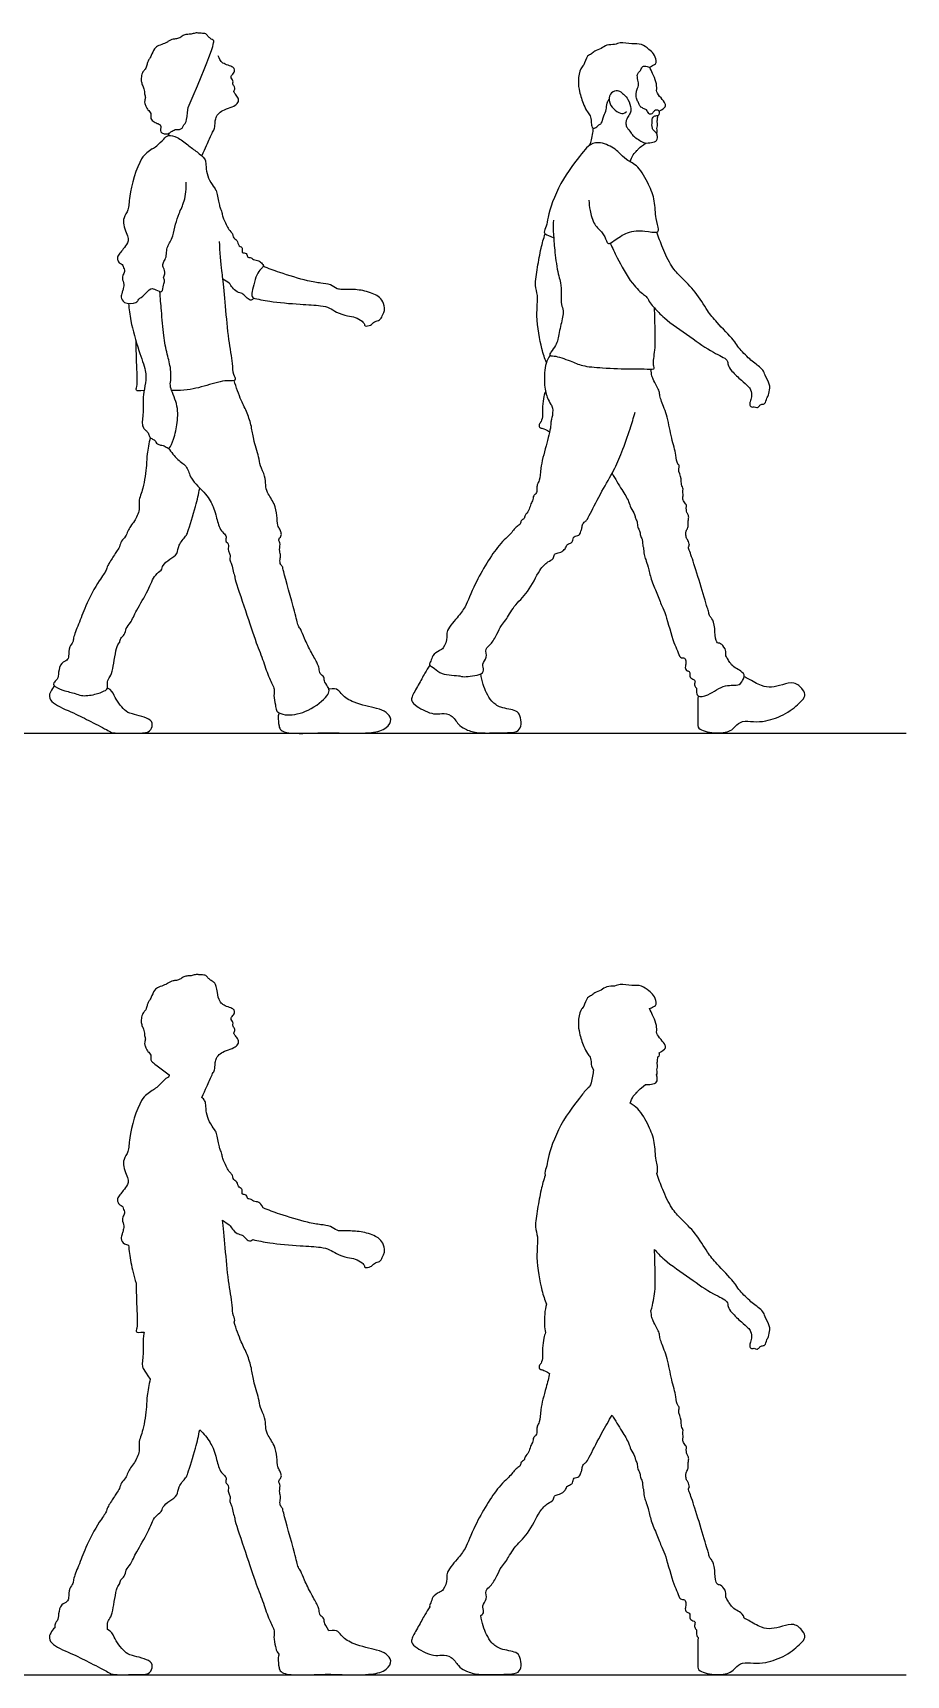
# Model space of a CAD drawing. Header units: millimetres. Extents: x 71.6 to 121.6, y 1.1 to 34.5.
# Drawn here: x 85.557 to 87.818, y 1.111 to 5.364 of the extents above; entities that cross this region are included whole.
import ezdxf

# ---------------------------------------------------------------- set-up
doc = ezdxf.new("R2010")
doc.units = ezdxf.units.MM

msp = doc.modelspace()

# ---------------------------------------------------------------- linework, layer by layer
for p, q in [((78.4179, 3.5508), (87.8175, 3.5508)), ((78.4179, 1.1124), (87.8175, 1.1124))]:
    msp.add_line(p, q)
for points, degree in [([(85.9588, 5.1709), (85.9555, 5.1314), (85.9474, 5.1279), (85.9456, 5.1209), (85.9414, 5.1146), (85.9307, 5.1141), (85.9258, 5.1144), (85.9197, 5.1111), (85.9144, 5.1079), (85.9086, 5.1037), (85.9044, 5.1025), (85.8944, 5.1032), (85.8872, 5.1074), (85.8876, 5.1153), (85.8886, 5.123), (85.8867, 5.126), (85.8832, 5.129), (85.8734, 5.1309), (85.8627, 5.1404), (85.8613, 5.1455), (85.863, 5.1532), (85.8609, 5.1583), (85.8565, 5.1635), (85.8532, 5.1667), (85.8504, 5.1714), (85.846, 5.1823), (85.846, 5.1884), (85.8492, 5.1979), (85.8455, 5.2046), (85.8455, 5.2202), (85.8397, 5.23), (85.8371, 5.2395), (85.8371, 5.2491), (85.8413, 5.2654), (85.8481, 5.2693), (85.8525, 5.2821), (85.8537, 5.2889), (85.8585, 5.2979), (85.8625, 5.3028), (85.8713, 5.3261), (85.8813, 5.331), (85.8997, 5.3375), (85.9069, 5.3417), (85.9128, 5.3459), (85.9197, 5.3482), (85.9276, 5.3484), (85.9409, 5.3526), (85.9467, 5.3596), (85.9586, 5.3605), (85.9691, 5.3611), (85.9806, 5.3652), (85.988, 5.3628), (86.0038, 5.3635), (86.0085, 5.3575), (86.0149, 5.3509), (86.0221, 5.346), (86.0321, 5.3412), (85.9588, 5.1709)], 3), ([(85.9943, 5.046), (86.0046, 5.0676), (86.016, 5.0942), (86.0223, 5.1089), (86.0281, 5.1155), (86.0285, 5.1345), (86.0301, 5.1443), (86.038, 5.1575), (86.0518, 5.1655), (86.0741, 5.1729), (86.0873, 5.1806), (86.0914, 5.1927), (86.0824, 5.204), (86.0766, 5.2104), (86.078, 5.215), (86.0803, 5.2183), (86.0795, 5.2248), (86.0766, 5.228), (86.0738, 5.232), (86.0756, 5.2382), (86.0744, 5.2419), (86.0695, 5.2484), (86.0703, 5.2527), (86.072, 5.2553), (86.077, 5.2599), (86.0799, 5.2644), (86.0789, 5.2732), (86.0711, 5.2775), (86.0536, 5.2831), (86.0438, 5.2891), (86.04, 5.2972), (86.0362, 5.3052)], 3), ([(85.9076, 5.0981), (85.9098, 5.1019), (85.9094, 5.1045)], 2), ([(86.0362, 2.8668), (86.0321, 2.9028), (86.0221, 2.9076), (86.0149, 2.9125), (86.0085, 2.9191), (86.0038, 2.9251), (85.988, 2.9244), (85.9806, 2.9268), (85.9691, 2.9227), (85.9586, 2.9221), (85.9467, 2.9212), (85.9409, 2.9142), (85.9276, 2.91), (85.9197, 2.9098), (85.9128, 2.9075), (85.9069, 2.9033), (85.8997, 2.8991), (85.8813, 2.8926), (85.8713, 2.8877), (85.8625, 2.8644), (85.8585, 2.8595), (85.8537, 2.8505), (85.8525, 2.8437), (85.8481, 2.8309), (85.8413, 2.827), (85.8371, 2.8107), (85.8371, 2.8011), (85.8397, 2.7916), (85.8455, 2.7818), (85.8455, 2.7662), (85.8492, 2.7595), (85.846, 2.75), (85.846, 2.7439), (85.8504, 2.733), (85.8532, 2.7283), (85.8565, 2.7251), (85.8609, 2.7199), (85.863, 2.7148), (85.8613, 2.7071), (85.8627, 2.702), (85.8699, 2.6957), (85.9094, 2.6661)], 3), ([(85.9943, 2.6076), (86.0046, 2.6292), (86.016, 2.6558), (86.0223, 2.6705), (86.0281, 2.6771), (86.0285, 2.6961), (86.0301, 2.7059), (86.038, 2.7191), (86.0518, 2.7271), (86.0741, 2.7345), (86.0873, 2.7422), (86.0914, 2.7543), (86.0824, 2.7656), (86.0766, 2.772), (86.078, 2.7766), (86.0803, 2.7799), (86.0795, 2.7864), (86.0766, 2.7896), (86.0738, 2.7936), (86.0756, 2.7998), (86.0744, 2.8035), (86.0695, 2.81), (86.0703, 2.8143), (86.072, 2.8169), (86.077, 2.8215), (86.0799, 2.826), (86.0789, 2.8348), (86.0711, 2.8391), (86.0536, 2.8447), (86.0438, 2.8507), (86.04, 2.8588), (86.0362, 2.8668)], 3), ([(85.9094, 2.6661), (85.9098, 2.6635), (85.9076, 2.6597)], 2)]:
    msp.add_open_spline(points, degree=degree)
for points, knots in [([(87.0794, 5.211), (87.0822, 5.2088), (87.0877, 5.2036), (87.0989, 5.1926), (87.1063, 5.1684), (87.1038, 5.1565), (87.0956, 5.1454), (87.0925, 5.1374), (87.0914, 5.1283), (87.0945, 5.1185), (87.1047, 5.1073), (87.1096, 5.0983), (87.1208, 5.0898), (87.1339, 5.0823), (87.1418, 5.0781), (87.1579, 5.0801), (87.1742, 5.0833), (87.1735, 5.0992), (87.1723, 5.1046), (87.1634, 5.111), (87.1603, 5.1176), (87.1592, 5.1263), (87.1603, 5.1321), (87.1606, 5.1384), (87.1601, 5.1434), (87.1649, 5.1494), (87.1738, 5.1502), (87.1791, 5.1523), (87.1791, 5.1595), (87.1774, 5.1641), (87.1684, 5.1648), (87.1647, 5.1607), (87.1615, 5.1569), (87.159, 5.1544), (87.1549, 5.1532), (87.1515, 5.1552), (87.1479, 5.1605), (87.1457, 5.1657), (87.1368, 5.1686), (87.1288, 5.173), (87.1261, 5.1816), (87.1209, 5.1896), (87.1174, 5.2014), (87.1192, 5.211), (87.1217, 5.2211), (87.1254, 5.2278), (87.1243, 5.2383), (87.1201, 5.254), (87.1245, 5.2618), (87.1318, 5.2678), (87.1318, 5.2748), (87.1406, 5.2803), (87.1535, 5.273), (87.1622, 5.2817), (87.1703, 5.2829), (87.1708, 5.2937), (87.1651, 5.3117), (87.151, 5.3213), (87.1327, 5.3376), (87.1081, 5.3342), (87.0772, 5.341), (87.0636, 5.3327), (87.0416, 5.3348), (87.029, 5.3229), (87.0109, 5.3181), (87.0034, 5.3088), (86.9898, 5.3062), (86.9845, 5.2799), (86.9728, 5.2728), (86.9675, 5.2395), (86.9712, 5.2132), (86.9768, 5.1955), (86.9828, 5.1776), (86.9918, 5.1594), (87.0007, 5.1506), (87.0021, 5.1348), (87.0031, 5.123), (87.0066, 5.1162), (87.0155, 5.1188), (87.0214, 5.1273), (87.0306, 5.1286), (87.0336, 5.1507), (87.0425, 5.1644), (87.0418, 5.1825), (87.0464, 5.1886), (87.0485, 5.1915)], [0, 0, 0, 0, 0.186721, 0.412302, 0.693038, 0.890123, 1.096027, 1.263045, 1.430275, 1.61072, 1.829696, 2.01172, 2.223621, 2.44413, 2.610601, 2.838301, 3.056209, 3.261487, 3.397149, 3.577055, 3.732799, 3.897373, 4.037018, 4.178161, 4.302466, 4.450291, 4.620105, 4.746758, 4.889903, 5.009287, 5.167242, 5.299187, 5.425133, 5.531327, 5.642256, 5.750846, 5.893312, 6.025685, 6.195094, 6.36449, 6.529905, 6.707016, 6.902282, 7.081235, 7.263085, 7.415689, 7.598407, 7.824861, 7.990336, 8.159394, 8.301299, 8.465167, 8.670418, 8.857393, 9.006266, 9.176075, 9.419257, 9.654451, 9.92417, 10.206307, 10.519041, 10.740751, 10.995363, 11.229512, 11.470108, 11.659685, 11.856397, 12.133942, 12.339828, 12.658848, 12.957312, 13.198716, 13.44708, 13.701078, 13.898278, 14.119985, 14.319698, 14.457942, 14.614554, 14.794895, 14.950645, 15.204553, 15.441445, 15.674103, 15.860345, 15.860345, 15.860345, 15.860345]), ([(87.1781, 5.1618), (87.1966, 5.1712), (87.1948, 5.1821), (87.1834, 5.195), (87.1699, 5.2113), (87.1728, 5.2194), (87.1707, 5.2385), (87.1611, 5.259), (87.156, 5.2703), (87.1532, 5.2759)], [0, 0, 0, 0, 0.252382, 0.562966, 0.879246, 1.076663, 1.383621, 1.728819, 2.038084, 2.038084, 2.038084, 2.038084]), ([(87.0794, 5.211), (87.0757, 5.2132), (87.0669, 5.2168), (87.049, 5.2069), (87.047, 5.1843), (87.0591, 5.1677), (87.0766, 5.1549), (87.0868, 5.1551), (87.0937, 5.1606)], [0, 0, 0, 0, 0.223047, 0.483962, 0.763425, 1.043937, 1.332874, 1.544938, 1.544938, 1.544938, 1.544938]), ([(87.1716, 5.1041), (87.1725, 5.1059), (87.1742, 5.11), (87.1716, 5.1171), (87.1736, 5.1237), (87.1742, 5.1288), (87.1728, 5.1324), (87.173, 5.1366), (87.1741, 5.1417), (87.1742, 5.1441), (87.1744, 5.1485), (87.1743, 5.1507)], [0, 0, 0, 0, 0.139949, 0.292652, 0.441337, 0.567419, 0.676251, 0.793321, 0.920986, 1.012502, 1.157473, 1.157473, 1.157473, 1.157473]), ([(86.9979, 5.0733), (86.9995, 5.0767), (87.0026, 5.0835), (87.0062, 5.1012), (87.0076, 5.1119), (87.0081, 5.1175)], [0, 0, 0, 0, 0.189899, 0.4287279, 0.6607815, 0.6607815, 0.6607815, 0.6607815]), ([(85.8658, 5.0641), (85.8557, 5.0567), (85.8326, 5.0441), (85.8037, 4.9417), (85.8068, 4.9072), (85.7907, 4.8862), (85.7908, 4.8668), (85.7984, 4.8473), (85.8047, 4.8317), (85.8026, 4.8197), (85.7906, 4.8048), (85.7826, 4.7943), (85.7747, 4.7838), (85.7759, 4.7757), (85.7812, 4.7664), (85.7893, 4.7662), (85.7927, 4.7526), (85.7953, 4.7463), (85.7891, 4.7356), (85.7875, 4.7286), (85.7937, 4.713), (85.7904, 4.6999), (85.7877, 4.6916), (85.7841, 4.6801), (85.791, 4.6619), (85.8263, 4.6631), (85.8301, 4.6756), (85.8461, 4.6841), (85.8612, 4.7049), (85.8748, 4.7003), (85.8936, 4.6881), (85.8939, 4.7122), (85.8997, 4.7211), (85.8932, 4.731), (85.9005, 4.7397), (85.896, 4.7563), (85.8925, 4.7594), (85.894, 4.7705), (85.9021, 4.7801), (85.9024, 4.7966), (85.9051, 4.811), (85.9131, 4.8236), (85.9203, 4.8386), (85.9259, 4.87), (85.9346, 4.8969), (85.9512, 4.9291), (85.9546, 4.9616), (85.954, 4.9779)], [0, 0, 0, 0, 0.349975, 0.925494, 1.266219, 1.539952, 1.784834, 2.047443, 2.277634, 2.470211, 2.716175, 2.930774, 3.129491, 3.288677, 3.466641, 3.615599, 3.81729, 3.968197, 4.159254, 4.313191, 4.540732, 4.749105, 4.917687, 5.110264, 5.33937, 5.651371, 5.840482, 6.081078, 6.357089, 6.563547, 6.789832, 7.027676, 7.216463, 7.389568, 7.571696, 7.798415, 7.919453, 8.096199, 8.29874, 8.526818, 8.745718, 8.961286, 9.193828, 9.513099, 9.818928, 10.159409, 10.558375, 10.558375, 10.558375, 10.558375]), ([(85.8658, 5.0641), (85.8699, 5.0664), (85.878, 5.0711), (85.8955, 5.0896), (85.9069, 5.1011), (85.9329, 5.0954), (85.9576, 5.0733), (85.9811, 5.0571), (86.003, 5.0394), (86.0047, 5.0271), (86.0058, 5.0048), (86.013, 4.9831), (86.0271, 4.9624), (86.0334, 4.954), (86.0385, 4.9205), (86.0416, 4.9119), (86.0469, 4.8989), (86.0474, 4.8879), (86.058, 4.868), (86.0598, 4.8614), (86.0689, 4.8491), (86.0743, 4.8443), (86.0748, 4.8358), (86.0799, 4.8308), (86.0863, 4.8275), (86.0888, 4.8113), (86.1022, 4.8088), (86.095, 4.7928), (86.112, 4.7959), (86.1117, 4.7811), (86.1206, 4.7846), (86.1274, 4.7755), (86.1427, 4.7761), (86.1496, 4.7666), (86.1552, 4.7625), (86.1494, 4.753), (86.1359, 4.7441), (86.124, 4.6954), (86.1227, 4.6824), (86.1289, 4.6761), (86.1216, 4.6697), (86.1113, 4.6774), (86.1029, 4.686), (86.0986, 4.6901), (86.0847, 4.6926), (86.0728, 4.7049), (86.0662, 4.7161), (86.0553, 4.723), (86.048, 4.7277)], [0, 0, 0, 0, 0.217929, 0.507337, 0.73132, 1.010098, 1.344626, 1.662915, 1.95853, 2.155211, 2.422778, 2.707535, 2.988015, 3.184526, 3.512396, 3.699156, 3.904196, 4.104307, 4.370895, 4.532844, 4.752537, 4.909698, 5.069477, 5.218962, 5.368268, 5.590364, 5.774653, 5.9625, 6.151871, 6.334992, 6.477531, 6.660263, 6.878262, 7.070727, 7.208206, 7.37606, 7.611475, 8.017438, 8.225946, 8.372336, 8.515758, 8.715084, 8.917556, 9.055035, 9.26538, 9.501544, 9.716361, 9.945042, 9.945042, 9.945042, 9.945042]), ([(86.9962, 4.9308), (86.9965, 4.9221), (86.9986, 4.905), (87.0081, 4.8665), (87.0324, 4.8485), (87.0412, 4.8272), (87.046, 4.8148), (87.0642, 4.8277), (87.0957, 4.8512), (87.1388, 4.8537), (87.1734, 4.8446), (87.1784, 4.8573), (87.1678, 4.8849), (87.1685, 4.9304), (87.1516, 4.9715), (87.1265, 5.0198), (87.0937, 5.0343), (87.0747, 5.0542), (87.0608, 5.0672), (87.021, 5.0855), (86.9926, 5.0721), (86.9768, 5.0487), (86.918, 4.978), (86.8893, 4.8896), (86.888, 4.8655), (86.8785, 4.848), (86.8846, 4.8421), (86.893, 4.8393), (86.9052, 4.8337)], [0, 0, 0, 0, 0.297267, 0.654721, 0.971493, 1.248525, 1.423754, 1.663837, 2.031898, 2.420364, 2.745206, 2.914473, 3.222045, 3.613843, 4.005368, 4.426399, 4.769284, 5.062915, 5.320432, 5.692663, 5.997242, 6.296756, 6.857609, 7.416891, 7.701655, 7.937485, 8.086498, 8.29611, 8.29611, 8.29611, 8.29611]), ([(87.1033, 5.0306), (87.1048, 5.037), (87.1101, 5.0496), (87.121, 5.0588), (87.1255, 5.0663), (87.1431, 5.0791)], [0, 0, 0, 0, 0.386157, 0.711553, 1.01307, 1.01307, 1.01307, 1.01307]), ([(86.9045, 4.8791), (86.904, 4.8708), (86.9036, 4.8536), (86.9053, 4.8329), (86.9081, 4.789), (86.9168, 4.7354), (86.9243, 4.7177), (86.9247, 4.6881), (86.9231, 4.6609), (86.9326, 4.6442), (86.9232, 4.6086), (86.9163, 4.5712), (86.9112, 4.5548), (86.8983, 4.5393), (86.8925, 4.5276), (86.9086, 4.529), (86.9491, 4.515), (86.9802, 4.5005), (87.0316, 4.4966), (87.106, 4.4933), (87.135, 4.4953), (87.1687, 4.4908), (87.1609, 4.5062), (87.1691, 4.545), (87.1675, 4.5996), (87.167, 4.6344), (87.1661, 4.6519)], [0, 0, 0, 0, 0.28391, 0.540383, 0.922188, 1.340136, 1.58867, 1.893227, 2.188287, 2.425331, 2.766246, 3.119991, 3.355011, 3.612612, 3.780176, 3.968817, 4.342828, 4.678286, 5.087816, 5.576107, 5.90389, 6.188655, 6.364369, 6.719027, 7.145722, 7.557656, 7.557656, 7.557656, 7.557656]), ([(87.0517, 4.8195), (87.0573, 4.8068), (87.0692, 4.7822), (87.1047, 4.7152), (87.1367, 4.6873), (87.147, 4.6805), (87.1545, 4.6642), (87.167, 4.6512), (87.192, 4.6227), (87.2591, 4.5775), (87.3133, 4.5373), (87.3569, 4.5201), (87.3552, 4.5034), (87.3665, 4.4874), (87.3904, 4.4646), (87.4081, 4.4502), (87.4159, 4.4404), (87.4186, 4.4219), (87.4138, 4.4098), (87.4112, 4.4), (87.4186, 4.3936), (87.4243, 4.3981), (87.4312, 4.3914), (87.4375, 4.3991), (87.4438, 4.4035), (87.4531, 4.4022), (87.4564, 4.4193), (87.4623, 4.4257), (87.4647, 4.4448), (87.4643, 4.4547), (87.4518, 4.4778), (87.4477, 4.4917), (87.4337, 4.5028), (87.4084, 4.522), (87.3807, 4.5522), (87.3718, 4.5695), (87.326, 4.6153), (87.3029, 4.644), (87.2733, 4.6949), (87.2358, 4.7304), (87.2091, 4.7584), (87.1867, 4.8076), (87.1767, 4.8345), (87.1723, 4.8485)], [0, 0, 0, 0, 0.367446, 0.86472, 1.227446, 1.41973, 1.650348, 1.888099, 2.230719, 2.744954, 3.230464, 3.5914, 3.793455, 4.038702, 4.370811, 4.641142, 4.838216, 5.076515, 5.284579, 5.456471, 5.610517, 5.746219, 5.897293, 6.0604, 6.218337, 6.37117, 6.589859, 6.765905, 7.004299, 7.191069, 7.476541, 7.693451, 7.921866, 8.249041, 8.606028, 8.865458, 9.3106, 9.670978, 10.100635, 10.508987, 10.861591, 11.273577, 11.650646, 11.650646, 11.650646, 11.650646]), ([(86.0391, 4.8245), (86.0404, 4.7994), (86.0451, 4.748), (86.0482, 4.7283), (86.0556, 4.6523), (86.0615, 4.5735), (86.0739, 4.5102), (86.0736, 4.4817), (86.0829, 4.4678), (86.077, 4.4621), (86.0513, 4.4658), (85.9973, 4.4474), (85.9584, 4.4389), (85.9241, 4.438), (85.9162, 4.4379)], [0, 0, 0, 0, 0.496456, 0.762035, 1.244978, 1.774857, 2.228823, 2.530521, 2.741449, 2.868225, 3.144333, 3.570601, 4.020739, 4.150694, 4.150694, 4.150694, 4.150694]), ([(86.8862, 4.5103), (86.8817, 4.5222), (86.873, 4.546), (86.8578, 4.6305), (86.866, 4.6838), (86.8553, 4.7104), (86.8636, 4.7582), (86.8716, 4.8063), (86.879, 4.8317), (86.8829, 4.8441)], [0, 0, 0, 0, 0.351377, 0.876401, 1.291096, 1.583169, 1.972137, 2.374327, 2.729386, 2.729386, 2.729386, 2.729386]), ([(86.1266, 4.6779), (86.1409, 4.6745), (86.1696, 4.668), (86.2479, 4.6611), (86.2995, 4.6593), (86.3256, 4.653), (86.3422, 4.6402), (86.3711, 4.6305), (86.3912, 4.6291), (86.4092, 4.6184), (86.4155, 4.6104), (86.4158, 4.6036), (86.4325, 4.6066), (86.4378, 4.615), (86.4483, 4.6193), (86.4551, 4.6199), (86.4617, 4.6314), (86.464, 4.6385), (86.4696, 4.648), (86.4635, 4.6696), (86.4514, 4.6838), (86.416, 4.698), (86.3801, 4.7005), (86.3577, 4.7), (86.344, 4.7002), (86.3272, 4.7139), (86.3008, 4.7161), (86.2671, 4.7215), (86.1947, 4.7433), (86.1674, 4.754), (86.1531, 4.7598)], [0, 0, 0, 0, 0.379917, 0.887233, 1.30203, 1.585281, 1.844248, 2.155538, 2.416484, 2.672818, 2.850417, 2.973413, 3.185106, 3.37021, 3.554726, 3.700498, 3.899831, 4.059226, 4.239671, 4.499594, 4.745091, 5.092545, 5.441358, 5.707125, 5.911198, 6.16744, 6.453184, 6.791915, 7.284559, 7.672063, 7.672063, 7.672063, 7.672063]), ([(85.8046, 4.6637), (85.806, 4.6485), (85.8092, 4.6182), (85.8297, 4.5414), (85.8503, 4.492), (85.8498, 4.4575), (85.8406, 4.4265), (85.8443, 4.387), (85.8379, 4.3514), (85.844, 4.3396), (85.8489, 4.3349), (85.8562, 4.3291), (85.858, 4.3193), (85.8606, 4.3155), (85.8684, 4.3113), (85.8731, 4.3094), (85.8754, 4.304), (85.879, 4.3), (85.8873, 4.2961), (85.8948, 4.2973), (85.9038, 4.2898), (85.9123, 4.2874), (85.923, 4.3153), (85.9319, 4.3553), (85.9333, 4.4035), (85.9104, 4.4461), (85.9142, 4.4643), (85.9152, 4.4948), (85.9035, 4.5331), (85.895, 4.5812), (85.8901, 4.6412), (85.8869, 4.678), (85.8856, 4.6943)], [0, 0, 0, 0, 0.386791, 0.895457, 1.315843, 1.639919, 1.95972, 2.32478, 2.664848, 2.858547, 3.004429, 3.176301, 3.351492, 3.473933, 3.640678, 3.769266, 3.901099, 4.034547, 4.20206, 4.357447, 4.548065, 4.688553, 4.975607, 5.352446, 5.752172, 6.13662, 6.375604, 6.682129, 7.043171, 7.443581, 7.902255, 8.261416, 8.261416, 8.261416, 8.261416]), ([(85.8447, 4.4384), (85.8323, 4.4374), (85.8216, 4.4364), (85.8272, 4.4505), (85.827, 4.4785), (85.8246, 4.5335), (85.8241, 4.5603), (85.824, 4.5649)], [4.658715, 4.658715, 4.658715, 4.658715, 4.874884, 5.069373, 5.40475, 5.941901, 6.057899, 6.057899, 6.057899, 6.057899]), ([(86.8958, 4.5291), (86.8916, 4.5225), (86.8829, 4.5091), (86.8791, 4.4565), (86.8866, 4.4218), (86.8975, 4.402), (86.9042, 4.3935), (86.9013, 4.3676), (86.8974, 4.3585), (86.8985, 4.3436), (86.8849, 4.2929), (86.8702, 4.2396), (86.8702, 4.206), (86.8615, 4.1949), (86.8621, 4.1834), (86.8606, 4.1706), (86.8519, 4.1663), (86.8511, 4.1518), (86.8441, 4.1419), (86.8419, 4.1265), (86.8299, 4.1159), (86.83, 4.1058), (86.8193, 4.1021), (86.8204, 4.0919), (86.8096, 4.0863), (86.8022, 4.079), (86.7934, 4.0653), (86.7585, 4.0374), (86.7002, 3.9402), (86.6782, 3.8775), (86.6566, 3.852), (86.6245, 3.8133), (86.6314, 3.8004), (86.6211, 3.7691), (86.6087, 3.7651), (86.5901, 3.7528), (86.5883, 3.7377), (86.5797, 3.7267), (86.5999, 3.7184), (86.612, 3.7008), (86.6638, 3.7002), (86.6685, 3.6958), (86.713, 3.6995), (86.7275, 3.7125), (86.7172, 3.7306), (86.7351, 3.7463), (86.7259, 3.7698), (86.7436, 3.7805), (86.7587, 3.8068), (86.7685, 3.8304), (86.7828, 3.8434), (86.8017, 3.8825), (86.8402, 3.914), (86.8666, 3.9727), (86.8872, 3.9948), (86.9061, 4.0013), (86.905, 4.0149), (86.917, 4.0175), (86.9235, 4.0198), (86.9311, 4.0233), (86.9378, 4.0329), (86.9379, 4.0389), (86.9494, 4.0429), (86.9548, 4.0472), (86.9555, 4.0628), (86.9722, 4.0612), (86.9752, 4.074), (86.9792, 4.0819), (86.9786, 4.0936), (86.9877, 4.0996), (86.991, 4.1026), (87.0021, 4.1231), (87.0297, 4.179), (87.0615, 4.2304), (87.0821, 4.278), (87.1032, 4.3393), (87.1117, 4.3675), (87.1159, 4.3817)], [0, 0, 0, 0, 0.273249, 0.680344, 1.027017, 1.284485, 1.47022, 1.751782, 1.929668, 2.135098, 2.544946, 2.98309, 3.301461, 3.501532, 3.691391, 3.887621, 4.052249, 4.258686, 4.456963, 4.677589, 4.898612, 5.06612, 5.236995, 5.401408, 5.589295, 5.772248, 5.987854, 6.360266, 6.97243, 7.433339, 7.769518, 8.151251, 8.359283, 8.666624, 8.872736, 9.129312, 9.350653, 9.529221, 9.759588, 10.032035, 10.420298, 10.58022, 10.949095, 11.178398, 11.404784, 11.659276, 11.916106, 12.153792, 12.468844, 12.753516, 12.998285, 13.361431, 13.770211, 14.222888, 14.53361, 14.767003, 14.94965, 15.132368, 15.28443, 15.447314, 15.637112, 15.768922, 15.955833, 16.105867, 16.305861, 16.508485, 16.697189, 16.870065, 17.057203, 17.233156, 17.348765, 17.605943, 18.06081, 18.507288, 18.918676, 19.372119, 19.751128, 19.751128, 19.751128, 19.751128]), ([(87.0562, 4.2233), (87.0647, 4.2094), (87.0801, 4.1824), (87.1004, 4.1522), (87.1034, 4.1344), (87.1159, 4.1178), (87.1158, 4.1077), (87.1222, 4.098), (87.1216, 4.0841), (87.1284, 4.0749), (87.1295, 4.0658), (87.1297, 4.0597), (87.1337, 4.0551), (87.1358, 4.0466), (87.1349, 4.038), (87.138, 4.0313), (87.1386, 4.0125), (87.1437, 4.0003), (87.15, 3.9802), (87.1569, 3.9485), (87.1724, 3.9136), (87.1848, 3.88), (87.1967, 3.8563), (87.2135, 3.7868), (87.2257, 3.7658), (87.2311, 3.743), (87.2444, 3.7482), (87.2488, 3.7348), (87.245, 3.7249), (87.2467, 3.7116), (87.2578, 3.712), (87.2575, 3.7029), (87.2572, 3.6922), (87.274, 3.6891), (87.2683, 3.6788), (87.2712, 3.6695), (87.2758, 3.668), (87.2744, 3.6588), (87.2765, 3.6431), (87.3084, 3.6481), (87.3468, 3.6801), (87.3865, 3.6709), (87.3962, 3.6913), (87.4005, 3.7029), (87.386, 3.7147), (87.371, 3.721), (87.3608, 3.734), (87.3555, 3.7436), (87.3486, 3.7538), (87.3531, 3.7657), (87.3404, 3.7812), (87.3346, 3.7837), (87.3236, 3.7852), (87.3225, 3.83), (87.3159, 3.8478), (87.3087, 3.8527), (87.3064, 3.8645), (87.302, 3.8779), (87.2841, 3.9391), (87.2648, 4.0006), (87.2581, 4.0198), (87.2526, 4.0327), (87.2582, 4.0371), (87.2527, 4.0509), (87.2472, 4.0573), (87.2474, 4.0694), (87.2479, 4.0769), (87.2518, 4.08), (87.2537, 4.0882), (87.2524, 4.0982), (87.255, 4.1074), (87.2544, 4.1164), (87.2495, 4.1223), (87.2483, 4.129), (87.2485, 4.1376), (87.2493, 4.1431), (87.2397, 4.152), (87.2389, 4.1608), (87.2416, 4.1696), (87.2378, 4.1764), (87.2418, 4.1834), (87.2339, 4.1949), (87.2376, 4.2093), (87.2255, 4.2337), (87.2324, 4.2428), (87.2237, 4.2487), (87.2224, 4.273), (87.2094, 4.3155), (87.201, 4.3677), (87.1849, 4.4086), (87.1793, 4.4236), (87.1793, 4.4363), (87.1719, 4.4483), (87.1623, 4.4677), (87.1594, 4.4755), (87.1571, 4.4873), (87.157, 4.493)], [0, 0, 0, 0, 0.396931, 0.733674, 0.974223, 1.224372, 1.400655, 1.588377, 1.796352, 1.985768, 2.155361, 2.29228, 2.428626, 2.595509, 2.758615, 2.912394, 3.153442, 3.362823, 3.61851, 3.942798, 4.29765, 4.638079, 4.931559, 5.437375, 5.702824, 5.949615, 6.171905, 6.352886, 6.540665, 6.727078, 6.884327, 7.036961, 7.209933, 7.406875, 7.572732, 7.740131, 7.846479, 8.009121, 8.20294, 8.486166, 8.885957, 9.21659, 9.45609, 9.639442, 9.864844, 10.0966, 10.318324, 10.506158, 10.692204, 10.882562, 11.120363, 11.266728, 11.432219, 11.610783, 11.856054, 12.021495, 12.204646, 12.41414, 12.869588, 13.33483, 13.591246, 13.784144, 13.915567, 14.122055, 14.292931, 14.485996, 14.638065, 14.756542, 14.916436, 15.097988, 15.2741, 15.441118, 15.593548, 15.74217, 15.906758, 16.036078, 16.233045, 16.399841, 16.568324, 16.717614, 16.865918, 17.06306, 17.283186, 17.570882, 17.73551, 17.889789, 18.15913, 18.541608, 18.965361, 19.338206, 19.560558, 19.751967, 19.968421, 20.229492, 20.399204, 20.635062, 20.635062, 20.635062, 20.635062]), ([(85.9075, 4.2891), (85.915, 4.2787), (85.9301, 4.2584), (85.959, 4.2415), (85.9628, 4.2078), (86.0058, 4.1718), (86.0242, 4.1376), (86.0305, 4.1175), (86.0386, 4.0814), (86.05, 4.0697), (86.06, 4.0604), (86.0534, 4.0477), (86.066, 4.0411), (86.0608, 4.0256), (86.0669, 4.0164), (86.0679, 4.0073), (86.0657, 3.9998), (86.0701, 3.9905), (86.072, 3.9862), (86.075, 3.9701), (86.08, 3.9559), (86.08, 3.9473), (86.1093, 3.8631), (86.1334, 3.787), (86.1543, 3.7374), (86.1668, 3.6941), (86.1845, 3.6653), (86.1791, 3.6486), (86.1854, 3.6248), (86.1861, 3.6097), (86.1947, 3.6021), (86.2185, 3.595), (86.2714, 3.6054), (86.319, 3.6439), (86.3251, 3.661), (86.3206, 3.672), (86.3096, 3.6859), (86.3124, 3.6961), (86.2993, 3.7046), (86.2994, 3.7114), (86.296, 3.725), (86.2931, 3.7322), (86.277, 3.7612), (86.26, 3.7943), (86.2514, 3.8191), (86.2422, 3.8297), (86.2354, 3.8671), (86.2051, 3.9671), (86.2041, 3.9824), (86.1953, 3.9894), (86.1973, 4.0045), (86.1986, 4.0137), (86.1939, 4.0259), (86.199, 4.044), (86.1903, 4.0517), (86.2009, 4.0609), (86.2001, 4.0702), (86.1961, 4.0796), (86.1892, 4.0892), (86.1893, 4.1154), (86.1837, 4.145), (86.1627, 4.1731), (86.159, 4.1935), (86.159, 4.217), (86.1441, 4.2435), (86.1429, 4.2667), (86.1269, 4.3125), (86.1237, 4.344), (86.1123, 4.3812), (86.0951, 4.4124), (86.0831, 4.4467), (86.078, 4.4642)], [0, 0, 0, 0, 0.353519, 0.669733, 0.985415, 1.410342, 1.761234, 2.027757, 2.36888, 2.601474, 2.795506, 2.984391, 3.170992, 3.385146, 3.57124, 3.739547, 3.898733, 4.074197, 4.200663, 4.430656, 4.649053, 4.809367, 5.333351, 5.868602, 6.282217, 6.667183, 6.985834, 7.216249, 7.497361, 7.714461, 7.892318, 8.163181, 8.586397, 9.029524, 9.253084, 9.443369, 9.677911, 9.851231, 10.058353, 10.206937, 10.41393, 10.57575, 10.896851, 11.260019, 11.544329, 11.74117, 12.097915, 12.685307, 12.900587, 13.072169, 13.287218, 13.461468, 13.665193, 13.905324, 14.071445, 14.262249, 14.432099, 14.610868, 14.80134, 15.086906, 15.406307, 15.738758, 15.995332, 16.268962, 16.575126, 16.854057, 17.245229, 17.57501, 17.921754, 18.265873, 18.687167, 18.687167, 18.687167, 18.687167]), ([(86.8838, 4.4368), (86.8822, 4.4322), (86.879, 4.4228), (86.8757, 4.3963), (86.8771, 4.3753), (86.8739, 4.3574), (86.8664, 4.3513), (86.8679, 4.3387), (86.8773, 4.3422), (86.8947, 4.3313)], [0, 0, 0, 0, 0.278478, 0.649074, 0.990737, 1.288531, 1.508339, 1.718733, 1.952699, 1.952699, 1.952699, 1.952699]), ([(85.8607, 4.3161), (85.8573, 4.3022), (85.8522, 4.2728), (85.8512, 4.245), (85.8444, 4.1852), (85.8287, 4.1526), (85.8351, 4.1301), (85.8205, 4.099), (85.8083, 4.0882), (85.798, 4.0593), (85.7853, 4.0495), (85.7817, 4.0331), (85.7731, 4.0209), (85.7664, 4.0096), (85.7493, 3.9848), (85.7479, 3.9718), (85.7262, 3.9446), (85.6919, 3.8801), (85.6767, 3.8356), (85.6609, 3.7988), (85.662, 3.7865), (85.6497, 3.775), (85.6503, 3.7507), (85.6467, 3.7387), (85.6283, 3.734), (85.6229, 3.7085), (85.6221, 3.6901), (85.6098, 3.6816), (85.6096, 3.6731), (85.6355, 3.6599), (85.6671, 3.655), (85.6818, 3.6458), (85.7175, 3.6501), (85.7409, 3.6594), (85.7525, 3.6658), (85.7481, 3.6848), (85.7573, 3.6978), (85.7651, 3.7169), (85.772, 3.7767), (85.7828, 3.7855), (85.7825, 3.7975), (85.7958, 3.805), (85.7971, 3.8233), (85.8113, 3.837), (85.825, 3.8715), (85.8559, 3.9183), (85.8706, 3.9616), (85.8906, 3.9715), (85.8927, 3.9867), (85.9107, 4.0017), (85.9333, 4.0145), (85.9315, 4.0385), (85.9541, 4.0609), (85.9583, 4.0726), (85.98, 4.1412), (85.9857, 4.1694), (85.9889, 4.1853)], [0, 0, 0, 0, 0.374395, 0.684443, 1.124726, 1.463924, 1.730821, 2.051723, 2.290707, 2.597623, 2.824775, 3.051806, 3.266832, 3.480904, 3.787921, 3.990862, 4.315826, 4.807527, 5.215557, 5.563988, 5.752797, 5.973616, 6.251945, 6.44328, 6.671208, 6.953052, 7.198979, 7.404477, 7.540245, 7.837258, 8.164972, 8.398154, 8.734102, 9.026097, 9.21274, 9.446587, 9.663411, 9.932202, 10.370211, 10.573959, 10.752523, 10.962071, 11.19443, 11.439632, 11.783286, 12.220714, 12.602236, 12.85066, 13.058999, 13.333138, 13.612421, 13.878766, 14.184696, 14.394988, 14.865577, 15.263766, 15.263766, 15.263766, 15.263766]), ([(86.5847, 3.7265), (86.5801, 3.7198), (86.5708, 3.7059), (86.5555, 3.6761), (86.5376, 3.6464), (86.5364, 3.6337), (86.5509, 3.6179), (86.5944, 3.5973), (86.6142, 3.6031), (86.6426, 3.5996), (86.6575, 3.5729), (86.6755, 3.5604), (86.7069, 3.5504), (86.7499, 3.5516), (86.7883, 3.5519), (86.8149, 3.5545), (86.8226, 3.5738), (86.8186, 3.5965), (86.8085, 3.6115), (86.7668, 3.6151), (86.7441, 3.6321), (86.7309, 3.655), (86.7219, 3.6768), (86.7177, 3.6953), (86.7166, 3.7046)], [0, 0, 0, 0, 0.280452, 0.616167, 0.948283, 1.133502, 1.386745, 1.775061, 2.034491, 2.319985, 2.623654, 2.885982, 3.206137, 3.58227, 3.940831, 4.21746, 4.456475, 4.724099, 4.952719, 5.309695, 5.612216, 5.898053, 6.174573, 6.476333, 6.476333, 6.476333, 6.476333]), ([(85.6133, 3.6727), (85.609, 3.6689), (85.6025, 3.6593), (85.5973, 3.6447), (85.6095, 3.6249), (85.6646, 3.6031), (85.7043, 3.5818), (85.753, 3.5575), (85.7617, 3.5498), (85.8195, 3.5519), (85.857, 3.55), (85.8675, 3.5675), (85.8646, 3.5897), (85.8121, 3.5999), (85.7934, 3.6086), (85.7657, 3.6465), (85.7613, 3.6627), (85.7499, 3.6676)], [0, 0, 0, 0, 0.245734, 0.46516, 0.727329, 1.174762, 1.595443, 2.016839, 2.265867, 2.69335, 3.030575, 3.296205, 3.544733, 3.956102, 4.240993, 4.639197, 4.899848, 4.899848, 4.899848, 4.899848]), ([(86.1939, 3.6037), (86.1929, 3.6001), (86.1911, 3.5932), (86.1932, 3.5708), (86.1987, 3.554), (86.2411, 3.5483), (86.314, 3.5535), (86.3703, 3.55), (86.4317, 3.5506), (86.4731, 3.56), (86.4884, 3.5877), (86.4707, 3.6066), (86.4467, 3.6161), (86.388, 3.6271), (86.358, 3.6481), (86.348, 3.6639), (86.3361, 3.6667), (86.3232, 3.6646)], [0, 0, 0, 0, 0.198544, 0.471725, 0.647564, 1.014344, 1.528863, 1.981807, 2.445052, 2.817692, 3.109213, 3.379549, 3.683917, 4.141747, 4.497233, 4.744347, 4.972544, 4.972544, 4.972544, 4.972544]), ([(87.279, 3.6476), (87.2785, 3.6363), (87.2777, 3.6186), (87.2791, 3.5796), (87.2761, 3.5603), (87.3216, 3.548), (87.3629, 3.5543), (87.3748, 3.5687), (87.3934, 3.5847), (87.4235, 3.5797), (87.4556, 3.581), (87.5069, 3.5985), (87.5435, 3.6301), (87.5583, 3.6468), (87.5509, 3.6655), (87.5276, 3.686), (87.4971, 3.676), (87.4689, 3.6687), (87.4428, 3.6713), (87.4125, 3.6903), (87.4018, 3.6953), (87.398, 3.6971)], [0.03645, 0.03645, 0.03645, 0.03645, 0.301677, 0.654362, 0.889519, 1.249146, 1.617691, 1.855786, 2.122926, 2.426427, 2.749866, 3.168983, 3.567045, 3.815703, 4.051781, 4.352652, 4.664667, 4.970584, 5.260975, 5.607028, 5.788729, 5.788729, 5.788729, 5.788729]), ([(87.1532, 2.8375), (87.1568, 2.8379), (87.1622, 2.8433), (87.1703, 2.8445), (87.1708, 2.8553), (87.1651, 2.8733), (87.151, 2.8829), (87.1327, 2.8992), (87.1081, 2.8958), (87.0772, 2.9026), (87.0636, 2.8943), (87.0416, 2.8964), (87.029, 2.8845), (87.0109, 2.8797), (87.0034, 2.8704), (86.9898, 2.8678), (86.9845, 2.8415), (86.9728, 2.8344), (86.9675, 2.8011), (86.9712, 2.7748), (86.9768, 2.7571), (86.9828, 2.7392), (86.9918, 2.721), (87.0007, 2.7122), (87.0021, 2.6964), (87.0029, 2.6875), (87.0081, 2.6791)], [8.670418, 8.670418, 8.670418, 8.670418, 8.8627, 9.0158, 9.190428, 9.440513, 9.682384, 9.959759, 10.249905, 10.571516, 10.79952, 11.06136, 11.302155, 11.54958, 11.744539, 11.946835, 12.232258, 12.443988, 12.772064, 13.079, 13.327257, 13.582672, 13.843879, 14.046677, 14.274677, 14.480059, 14.480059, 14.480059, 14.480059]), ([(87.1781, 2.7234), (87.1966, 2.7328), (87.1948, 2.7437), (87.1834, 2.7566), (87.1699, 2.7729), (87.1728, 2.781), (87.1707, 2.8001), (87.1611, 2.8206), (87.156, 2.8319), (87.1532, 2.8375)], [0, 0, 0, 0, 0.252382, 0.562966, 0.879246, 1.076663, 1.383621, 1.728819, 2.038084, 2.038084, 2.038084, 2.038084]), ([(87.1743, 2.7123), (87.1761, 2.7127), (87.1791, 2.7141), (87.1791, 2.7201), (87.1785, 2.7227), (87.1781, 2.7234)], [4.6297373, 4.6297373, 4.6297373, 4.6297373, 4.746758, 4.8899035, 4.9535695, 4.9535695, 4.9535695, 4.9535695]), ([(87.1716, 2.6657), (87.1725, 2.6675), (87.1742, 2.6716), (87.1716, 2.6787), (87.1736, 2.6853), (87.1742, 2.6904), (87.1728, 2.694), (87.173, 2.6982), (87.1741, 2.7033), (87.1742, 2.7057), (87.1744, 2.7101), (87.1743, 2.7123)], [0, 0, 0, 0, 0.139949, 0.292652, 0.441337, 0.567419, 0.676251, 0.793321, 0.920986, 1.012502, 1.157473, 1.157473, 1.157473, 1.157473]), ([(85.9076, 2.6597), (85.9028, 2.6586), (85.8955, 2.6511), (85.878, 2.6327), (85.8699, 2.628), (85.8658, 2.6257)], [-0.7196334, -0.7196334, -0.7196334, -0.7196334, -0.500881, -0.215156, 0, 0, 0, 0]), ([(87.0081, 2.6791), (87.0076, 2.6735), (87.0062, 2.6628), (87.0026, 2.6451), (86.9995, 2.6383), (86.9979, 2.6349)], [-0.6607815, -0.6607815, -0.6607815, -0.6607815, -0.4287279, -0.189899, 0, 0, 0, 0]), ([(87.1033, 2.5922), (87.1048, 2.5986), (87.1101, 2.6112), (87.121, 2.6204), (87.1255, 2.6279), (87.1431, 2.6407)], [0, 0, 0, 0, 0.386157, 0.711553, 1.01307, 1.01307, 1.01307, 1.01307]), ([(87.1431, 2.6407), (87.1472, 2.6404), (87.1584, 2.6418), (87.1742, 2.6449), (87.1737, 2.6569), (87.1716, 2.6657)], [2.6300148, 2.6300148, 2.6300148, 2.6300148, 2.881091, 3.1437647, 3.3912144, 3.3912144, 3.3912144, 3.3912144]), ([(85.8658, 2.6257), (85.8557, 2.6183), (85.8326, 2.6057), (85.8037, 2.5033), (85.8068, 2.4688), (85.7907, 2.4478), (85.7908, 2.4284), (85.7984, 2.4089), (85.8047, 2.3933), (85.8026, 2.3813), (85.7906, 2.3664), (85.7826, 2.3559), (85.7747, 2.3454), (85.7759, 2.3373), (85.7812, 2.328), (85.7893, 2.3278), (85.7927, 2.3142), (85.7953, 2.3079), (85.7891, 2.2972), (85.7875, 2.2902), (85.7937, 2.2746), (85.7904, 2.2615), (85.7877, 2.2532), (85.7841, 2.2417), (85.7891, 2.2285), (85.8007, 2.2257), (85.8046, 2.2253)], [0, 0, 0, 0, 0.349975, 0.925494, 1.266219, 1.539952, 1.784834, 2.047443, 2.277634, 2.470211, 2.716175, 2.930774, 3.129491, 3.288677, 3.466641, 3.615599, 3.81729, 3.968197, 4.159254, 4.313191, 4.540732, 4.749105, 4.917687, 5.110264, 5.33937, 5.450775, 5.450775, 5.450775, 5.450775]), ([(86.1531, 2.3214), (86.1478, 2.3306), (86.1427, 2.3377), (86.1274, 2.3371), (86.1206, 2.3462), (86.1117, 2.3427), (86.112, 2.3575), (86.095, 2.3544), (86.1022, 2.3704), (86.0888, 2.3729), (86.0863, 2.3891), (86.0799, 2.3924), (86.0748, 2.3974), (86.0743, 2.4059), (86.0689, 2.4107), (86.0598, 2.423), (86.058, 2.4296), (86.0474, 2.4495), (86.0469, 2.4605), (86.0416, 2.4735), (86.0385, 2.4821), (86.0334, 2.5156), (86.0271, 2.524), (86.013, 2.5447), (86.0058, 2.5664), (86.0047, 2.5887), (86.0033, 2.5983), (85.9972, 2.6049), (85.9943, 2.6076)], [-7.172255, -7.172255, -7.172255, -7.172255, -6.97521, -6.752024, -6.564943, -6.419012, -6.231533, -6.037656, -5.845339, -5.656664, -5.429282, -5.276423, -5.123382, -4.9598, -4.798899, -4.573978, -4.408176, -4.135244, -3.93037, -3.720451, -3.529246, -3.193574, -2.992387, -2.705232, -2.413699, -2.139764, -1.938403, -1.80401, -1.80401, -1.80401, -1.80401]), ([(86.9979, 2.6349), (86.9884, 2.6276), (86.9768, 2.6103), (86.918, 2.5396), (86.8893, 2.4512), (86.888, 2.4271), (86.8806, 2.4135), (86.8829, 2.4057)], [5.827928, 5.827928, 5.827928, 5.827928, 6.143718, 6.735049, 7.324724, 7.624963, 7.873609, 7.873609, 7.873609, 7.873609]), ([(87.1723, 2.4101), (87.1763, 2.4243), (87.1678, 2.4465), (87.1685, 2.492), (87.1516, 2.5331), (87.129, 2.5766), (87.1097, 2.5883), (87.1033, 2.5922)], [2.685003, 2.685003, 2.685003, 2.685003, 3.016008, 3.437656, 3.85901, 4.312118, 4.557961, 4.557961, 4.557961, 4.557961]), ([(86.8829, 2.4057), (86.879, 2.3933), (86.8716, 2.3679), (86.8636, 2.3198), (86.8553, 2.272), (86.866, 2.2454), (86.8578, 2.1921), (86.873, 2.1076), (86.8817, 2.0838), (86.8862, 2.0719)], [-2.729386, -2.729386, -2.729386, -2.729386, -2.374327, -1.972137, -1.583169, -1.291096, -0.876401, -0.351377, 0, 0, 0, 0]), ([(87.1661, 2.2135), (87.1724, 2.2066), (87.192, 2.1843), (87.2591, 2.1391), (87.3133, 2.0989), (87.3569, 2.0817), (87.3552, 2.065), (87.3665, 2.049), (87.3904, 2.0262), (87.4081, 2.0118), (87.4159, 2.002), (87.4186, 1.9835), (87.4138, 1.9714), (87.4112, 1.9616), (87.4186, 1.9552), (87.4243, 1.9597), (87.4312, 1.953), (87.4375, 1.9607), (87.4438, 1.9651), (87.4531, 1.9638), (87.4564, 1.9809), (87.4623, 1.9873), (87.4647, 2.0064), (87.4643, 2.0163), (87.4518, 2.0394), (87.4477, 2.0533), (87.4337, 2.0644), (87.4084, 2.0836), (87.3807, 2.1138), (87.3718, 2.1311), (87.326, 2.1769), (87.3029, 2.2056), (87.2733, 2.2565), (87.2358, 2.292), (87.2091, 2.32), (87.1867, 2.3692), (87.1767, 2.3961), (87.1723, 2.4101)], [1.888099, 1.888099, 1.888099, 1.888099, 2.230719, 2.744954, 3.230464, 3.5914, 3.793455, 4.038702, 4.370811, 4.641142, 4.838216, 5.076515, 5.284579, 5.456471, 5.610517, 5.746219, 5.897293, 6.0604, 6.218337, 6.37117, 6.589859, 6.765905, 7.004299, 7.191069, 7.476541, 7.693451, 7.921866, 8.249041, 8.606028, 8.865458, 9.3106, 9.670978, 10.100635, 10.508987, 10.861591, 11.273577, 11.650646, 11.650646, 11.650646, 11.650646]), ([(86.1266, 2.2395), (86.1409, 2.2361), (86.1696, 2.2296), (86.2479, 2.2227), (86.2995, 2.2209), (86.3256, 2.2146), (86.3422, 2.2018), (86.3711, 2.1921), (86.3912, 2.1907), (86.4092, 2.18), (86.4155, 2.172), (86.4158, 2.1652), (86.4325, 2.1682), (86.4378, 2.1766), (86.4483, 2.1809), (86.4551, 2.1815), (86.4617, 2.193), (86.464, 2.2001), (86.4696, 2.2096), (86.4635, 2.2312), (86.4514, 2.2454), (86.416, 2.2596), (86.3801, 2.2621), (86.3577, 2.2616), (86.344, 2.2618), (86.3272, 2.2755), (86.3008, 2.2777), (86.2671, 2.2831), (86.1947, 2.3049), (86.1674, 2.3156), (86.1531, 2.3214)], [0, 0, 0, 0, 0.379917, 0.887233, 1.30203, 1.585281, 1.844248, 2.155538, 2.416484, 2.672818, 2.850417, 2.973413, 3.185106, 3.37021, 3.554726, 3.700498, 3.899831, 4.059226, 4.239671, 4.499594, 4.745091, 5.092545, 5.441358, 5.707125, 5.911198, 6.16744, 6.453184, 6.791915, 7.284559, 7.672063, 7.672063, 7.672063, 7.672063]), ([(86.078, 2.0258), (86.0811, 2.0321), (86.0736, 2.0433), (86.0739, 2.0718), (86.0615, 2.1351), (86.0556, 2.2139), (86.0498, 2.2741), (86.048, 2.2893)], [-2.859879, -2.859879, -2.859879, -2.859879, -2.636331, -2.316582, -1.835455, -1.273872, -0.762035, -0.762035, -0.762035, -0.762035]), ([(86.048, 2.2893), (86.0553, 2.2846), (86.0662, 2.2777), (86.0728, 2.2665), (86.0847, 2.2542), (86.0986, 2.2517), (86.1029, 2.2476), (86.1113, 2.239), (86.1189, 2.2333), (86.1266, 2.2395)], [-9.945042, -9.945042, -9.945042, -9.945042, -9.668756, -9.40922, -9.123893, -8.86976, -8.703661, -8.459041, -8.21822, -8.21822, -8.21822, -8.21822]), ([(85.8046, 2.2253), (85.806, 2.2101), (85.8086, 2.185), (85.8186, 2.1449), (85.824, 2.1265)], [0, 0, 0, 0, 0.3867912, 0.7407334, 0.7407334, 0.7407334, 0.7407334]), ([(87.157, 2.0546), (87.1624, 2.0749), (87.1691, 2.1066), (87.1675, 2.1612), (87.167, 2.196), (87.1661, 2.2135)], [6.075719, 6.075719, 6.075719, 6.075719, 6.516166, 7.046077, 7.557656, 7.557656, 7.557656, 7.557656]), ([(85.824, 2.1265), (85.8241, 2.1219), (85.8246, 2.0951), (85.827, 2.0401), (85.8272, 2.0121), (85.8216, 1.998), (85.8323, 1.999), (85.8447, 2)], [-6.057899, -6.057899, -6.057899, -6.057899, -5.941901, -5.40475, -5.069373, -4.874884, -4.658715, -4.658715, -4.658715, -4.658715]), ([(86.8862, 2.0719), (86.8819, 2.0567), (86.8797, 2.0268), (86.8826, 2.0046), (86.8838, 1.9984)], [0.2518503, 0.2518503, 0.2518503, 0.2518503, 0.6738821, 0.856469, 0.856469, 0.856469, 0.856469]), ([(87.398, 1.2587), (87.3964, 1.2678), (87.386, 1.2763), (87.371, 1.2826), (87.3608, 1.2956), (87.3555, 1.3052), (87.3486, 1.3154), (87.3531, 1.3273), (87.3404, 1.3428), (87.3346, 1.3453), (87.3236, 1.3468), (87.3225, 1.3916), (87.3159, 1.4094), (87.3087, 1.4143), (87.3064, 1.4261), (87.302, 1.4395), (87.2841, 1.5007), (87.2648, 1.5622), (87.2581, 1.5814), (87.2526, 1.5943), (87.2582, 1.5987), (87.2527, 1.6125), (87.2472, 1.6189), (87.2474, 1.631), (87.2479, 1.6385), (87.2518, 1.6416), (87.2537, 1.6498), (87.2524, 1.6598), (87.255, 1.669), (87.2544, 1.678), (87.2495, 1.6839), (87.2483, 1.6906), (87.2485, 1.6992), (87.2493, 1.7047), (87.2397, 1.7136), (87.2389, 1.7224), (87.2416, 1.7312), (87.2378, 1.738), (87.2418, 1.745), (87.2339, 1.7565), (87.2376, 1.7709), (87.2255, 1.7953), (87.2324, 1.8044), (87.2237, 1.8103), (87.2224, 1.8346), (87.2094, 1.8771), (87.201, 1.9293), (87.1849, 1.9702), (87.1793, 1.9852), (87.1793, 1.9979), (87.1719, 2.0099), (87.1623, 2.0293), (87.1594, 2.0371), (87.1571, 2.0489), (87.157, 2.0546)], [9.547382, 9.547382, 9.547382, 9.547382, 9.774671, 10.008367, 10.231947, 10.421355, 10.608958, 10.80091, 11.040702, 11.188292, 11.355169, 11.535228, 11.782553, 11.949379, 12.134063, 12.345311, 12.804572, 13.27371, 13.532272, 13.726785, 13.859308, 14.067525, 14.239832, 14.434513, 14.587855, 14.707324, 14.868557, 15.051629, 15.229216, 15.397632, 15.551339, 15.701205, 15.86717, 15.997573, 16.19619, 16.364382, 16.534276, 16.684816, 16.834361, 17.033154, 17.255123, 17.545227, 17.711234, 17.866804, 18.138401, 18.524081, 18.951382, 19.327348, 19.551562, 19.744574, 19.96284, 20.226096, 20.397229, 20.635062, 20.635062, 20.635062, 20.635062]), ([(85.8447, 2), (85.844, 1.9962), (85.8414, 1.9803), (85.8443, 1.9486), (85.8379, 1.913), (85.8427, 1.9038), (85.8607, 1.8777)], [1.842878, 1.842878, 1.842878, 1.842878, 2.029066, 2.610793, 3.152692, 3.461354, 3.461354, 3.461354, 3.461354]), ([(86.3232, 1.2262), (86.3171, 1.238), (86.3096, 1.2475), (86.3124, 1.2577), (86.2993, 1.2662), (86.2994, 1.273), (86.296, 1.2866), (86.2931, 1.2938), (86.277, 1.3228), (86.26, 1.3559), (86.2514, 1.3807), (86.2422, 1.3913), (86.2354, 1.4287), (86.2051, 1.5287), (86.2041, 1.544), (86.1953, 1.551), (86.1973, 1.5661), (86.1986, 1.5753), (86.1939, 1.5875), (86.199, 1.6056), (86.1903, 1.6133), (86.2009, 1.6225), (86.2001, 1.6318), (86.1961, 1.6412), (86.1892, 1.6508), (86.1893, 1.677), (86.1837, 1.7066), (86.1627, 1.7347), (86.159, 1.7551), (86.159, 1.7786), (86.1441, 1.8051), (86.1429, 1.8283), (86.1269, 1.8741), (86.1237, 1.9056), (86.1123, 1.9428), (86.0951, 1.974), (86.0831, 2.0083), (86.078, 2.0258)], [9.312928, 9.312928, 9.312928, 9.312928, 9.55078, 9.726545, 9.936591, 10.087271, 10.297185, 10.461288, 10.786921, 11.155213, 11.443536, 11.643154, 12.004933, 12.600614, 12.818931, 12.992935, 13.211018, 13.387727, 13.594327, 13.837846, 14.006312, 14.199808, 14.372055, 14.553347, 14.746507, 15.036102, 15.36001, 15.697152, 15.957347, 16.234838, 16.545322, 16.828189, 17.224882, 17.559317, 17.910953, 18.259928, 18.687167, 18.687167, 18.687167, 18.687167]), ([(86.8838, 1.9984), (86.8822, 1.9938), (86.879, 1.9844), (86.8757, 1.9579), (86.8771, 1.9369), (86.8739, 1.919), (86.8664, 1.9129), (86.8679, 1.9003), (86.8773, 1.9038), (86.8947, 1.8929)], [0, 0, 0, 0, 0.278478, 0.649074, 0.990737, 1.288531, 1.508339, 1.718733, 1.952699, 1.952699, 1.952699, 1.952699]), ([(85.8607, 1.8777), (85.8573, 1.8638), (85.8522, 1.8344), (85.8512, 1.8066), (85.8444, 1.7468), (85.8287, 1.7142), (85.8351, 1.6917), (85.8205, 1.6606), (85.8083, 1.6498), (85.798, 1.6209), (85.7853, 1.6111), (85.7817, 1.5947), (85.7731, 1.5825), (85.7664, 1.5712), (85.7493, 1.5464), (85.7479, 1.5334), (85.7262, 1.5062), (85.6919, 1.4417), (85.6767, 1.3972), (85.6609, 1.3604), (85.662, 1.3481), (85.6497, 1.3366), (85.6503, 1.3123), (85.6467, 1.3003), (85.6283, 1.2956), (85.6229, 1.2701), (85.6221, 1.2517), (85.6127, 1.2451), (85.6133, 1.2343)], [0, 0, 0, 0, 0.383867, 0.701758, 1.153179, 1.500958, 1.774607, 2.103627, 2.348657, 2.663337, 2.896236, 3.12901, 3.349476, 3.568963, 3.883747, 4.091822, 4.425006, 4.929146, 5.347499, 5.704745, 5.89833, 6.124735, 6.410106, 6.606281, 6.839975, 7.128948, 7.381098, 7.591794, 7.591794, 7.591794, 7.591794]), ([(86.8947, 1.8929), (86.8923, 1.8822), (86.8832, 1.8483), (86.8702, 1.8012), (86.8702, 1.7676), (86.8615, 1.7565), (86.8621, 1.745), (86.8606, 1.7322), (86.8519, 1.7279), (86.8511, 1.7134), (86.8441, 1.7035), (86.8419, 1.6881), (86.8299, 1.6775), (86.83, 1.6674), (86.8193, 1.6637), (86.8204, 1.6535), (86.8096, 1.6479), (86.8022, 1.6406), (86.7934, 1.6269), (86.7585, 1.599), (86.7002, 1.5018), (86.6782, 1.4391), (86.6566, 1.4136), (86.6245, 1.3749), (86.6314, 1.362), (86.6211, 1.3307), (86.6087, 1.3267), (86.5901, 1.3144), (86.5883, 1.2993), (86.5829, 1.2923), (86.5847, 1.2881)], [2.272067, 2.272067, 2.272067, 2.272067, 2.546221, 2.98641, 3.306268, 3.507272, 3.698018, 3.895164, 4.060561, 4.267962, 4.467164, 4.688821, 4.910875, 5.079165, 5.250839, 5.41602, 5.604784, 5.788591, 6.005204, 6.379355, 6.994377, 7.457437, 7.795186, 8.178701, 8.387705, 8.696481, 8.903556, 9.161329, 9.383704, 9.563106, 9.563106, 9.563106, 9.563106]), ([(85.7499, 1.2292), (85.7511, 1.2335), (85.7482, 1.2466), (85.7573, 1.2594), (85.7651, 1.2785), (85.772, 1.3383), (85.7828, 1.3471), (85.7825, 1.3591), (85.7958, 1.3666), (85.7971, 1.3849), (85.8113, 1.3986), (85.825, 1.4331), (85.8559, 1.4799), (85.8706, 1.5232), (85.8906, 1.5331), (85.8927, 1.5483), (85.9107, 1.5633), (85.9333, 1.5761), (85.9315, 1.6001), (85.9541, 1.6225), (85.9583, 1.6342), (85.98, 1.7028), (85.9857, 1.731), (85.9889, 1.7469)], [9.220692, 9.220692, 9.220692, 9.220692, 9.446587, 9.663411, 9.932202, 10.370211, 10.573959, 10.752523, 10.962071, 11.19443, 11.439632, 11.783286, 12.220714, 12.602236, 12.85066, 13.058999, 13.333138, 13.612421, 13.878766, 14.184696, 14.394988, 14.865577, 15.263766, 15.263766, 15.263766, 15.263766]), ([(85.9889, 1.7469), (85.994, 1.7416), (86.0104, 1.7247), (86.0242, 1.6992), (86.0305, 1.6791), (86.0386, 1.643), (86.05, 1.6313), (86.06, 1.622), (86.0534, 1.6093), (86.066, 1.6027), (86.0608, 1.5872), (86.0669, 1.578), (86.0679, 1.5689), (86.0657, 1.5614), (86.0701, 1.5521), (86.072, 1.5478), (86.075, 1.5317), (86.08, 1.5175), (86.08, 1.5089), (86.1093, 1.4247), (86.1334, 1.3486), (86.1543, 1.299), (86.1668, 1.2557), (86.1845, 1.2269), (86.1791, 1.2102), (86.1854, 1.1864), (86.1859, 1.1753), (86.1939, 1.1653)], [1.248671, 1.248671, 1.248671, 1.248671, 1.414506, 1.774432, 2.047819, 2.397726, 2.63631, 2.835338, 3.029087, 3.220493, 3.440162, 3.631047, 3.803689, 3.966974, 4.146956, 4.276679, 4.512594, 4.736615, 4.901058, 5.438534, 5.987569, 6.411835, 6.806714, 7.13357, 7.369918, 7.658269, 7.880959, 7.880959, 7.880959, 7.880959]), ([(86.7166, 1.2662), (86.7212, 1.2686), (86.7267, 1.2755), (86.7172, 1.2922), (86.7351, 1.3079), (86.7259, 1.3314), (86.7436, 1.3421), (86.7587, 1.3684), (86.7685, 1.392), (86.7828, 1.405), (86.8017, 1.4441), (86.8402, 1.4756), (86.8666, 1.5343), (86.8872, 1.5564), (86.9061, 1.5629), (86.905, 1.5765), (86.917, 1.5791), (86.9235, 1.5814), (86.9311, 1.5849), (86.9378, 1.5945), (86.9379, 1.6005), (86.9494, 1.6045), (86.9548, 1.6088), (86.9555, 1.6244), (86.9722, 1.6228), (86.9752, 1.6356), (86.9792, 1.6435), (86.9786, 1.6552), (86.9877, 1.6612), (86.991, 1.6642), (87.0021, 1.6847), (87.0281, 1.7372), (87.0482, 1.7704), (87.0562, 1.7849)], [11.00173, 11.00173, 11.00173, 11.00173, 11.178398, 11.404784, 11.659276, 11.916106, 12.153792, 12.468844, 12.753516, 12.998285, 13.361431, 13.770211, 14.222888, 14.53361, 14.767003, 14.94965, 15.132368, 15.28443, 15.447314, 15.637112, 15.768922, 15.955833, 16.105867, 16.305861, 16.508485, 16.697189, 16.870065, 17.057203, 17.233156, 17.348765, 17.605943, 18.06081, 18.438378, 18.438378, 18.438378, 18.438378]), ([(87.0562, 1.7849), (87.0647, 1.771), (87.0801, 1.744), (87.1004, 1.7138), (87.1034, 1.696), (87.1159, 1.6794), (87.1158, 1.6693), (87.1222, 1.6596), (87.1216, 1.6457), (87.1284, 1.6365), (87.1295, 1.6274), (87.1297, 1.6213), (87.1337, 1.6167), (87.1358, 1.6082), (87.1349, 1.5996), (87.138, 1.5929), (87.1386, 1.5741), (87.1437, 1.5619), (87.15, 1.5418), (87.1569, 1.5101), (87.1724, 1.4752), (87.1848, 1.4416), (87.1967, 1.4179), (87.2135, 1.3484), (87.2257, 1.3274), (87.2311, 1.3046), (87.2444, 1.3098), (87.2488, 1.2964), (87.245, 1.2865), (87.2467, 1.2732), (87.2578, 1.2736), (87.2575, 1.2645), (87.2572, 1.2538), (87.274, 1.2507), (87.2683, 1.2404), (87.2712, 1.2311), (87.2758, 1.2296), (87.2744, 1.2204), (87.2756, 1.2117), (87.279, 1.2092)], [0, 0, 0, 0, 0.397108, 0.734, 0.974656, 1.224916, 1.401278, 1.589083, 1.79715, 1.98665, 2.156318, 2.293298, 2.429705, 2.596662, 2.759841, 2.913688, 3.154843, 3.364317, 3.620117, 3.944549, 4.29956, 4.640139, 4.93375, 5.439791, 5.705357, 5.952259, 6.174647, 6.355708, 6.543571, 6.730067, 6.887386, 7.040087, 7.213136, 7.410166, 7.576097, 7.74357, 7.849965, 8.01268, 8.206585, 8.206585, 8.206585, 8.206585]), ([(86.5847, 1.2881), (86.5801, 1.2814), (86.5708, 1.2675), (86.5555, 1.2377), (86.5376, 1.208), (86.5364, 1.1953), (86.5509, 1.1795), (86.5944, 1.1589), (86.6142, 1.1647), (86.6426, 1.1612), (86.6575, 1.1345), (86.6755, 1.122), (86.7069, 1.112), (86.7499, 1.1132), (86.7883, 1.1135), (86.8149, 1.1161), (86.8226, 1.1354), (86.8186, 1.1581), (86.8085, 1.1731), (86.7668, 1.1767), (86.7441, 1.1937), (86.7309, 1.2166), (86.7219, 1.2384), (86.7177, 1.2569), (86.7166, 1.2662)], [0, 0, 0, 0, 0.280452, 0.616167, 0.948283, 1.133502, 1.386745, 1.775061, 2.034491, 2.319985, 2.623654, 2.885982, 3.206137, 3.58227, 3.940831, 4.21746, 4.456475, 4.724099, 4.952719, 5.309695, 5.612216, 5.898053, 6.174573, 6.476333, 6.476333, 6.476333, 6.476333]), ([(85.6133, 1.2343), (85.609, 1.2305), (85.6025, 1.2209), (85.5973, 1.2063), (85.6095, 1.1865), (85.6646, 1.1647), (85.7043, 1.1434), (85.753, 1.1191), (85.7617, 1.1114), (85.8195, 1.1135), (85.857, 1.1116), (85.8675, 1.1291), (85.8646, 1.1513), (85.8121, 1.1615), (85.7934, 1.1702), (85.7657, 1.2081), (85.7613, 1.2243), (85.7499, 1.2292)], [0, 0, 0, 0, 0.245734, 0.46516, 0.727329, 1.174762, 1.595443, 2.016839, 2.265867, 2.69335, 3.030575, 3.296205, 3.544733, 3.956102, 4.240993, 4.639197, 4.899848, 4.899848, 4.899848, 4.899848]), ([(87.279, 1.2092), (87.2785, 1.1979), (87.2777, 1.1802), (87.2791, 1.1412), (87.2761, 1.1219), (87.3216, 1.1096), (87.3629, 1.1159), (87.3748, 1.1303), (87.3934, 1.1463), (87.4235, 1.1413), (87.4556, 1.1426), (87.5069, 1.1601), (87.5435, 1.1917), (87.5583, 1.2084), (87.5509, 1.2271), (87.5276, 1.2476), (87.4971, 1.2376), (87.4689, 1.2303), (87.4428, 1.2329), (87.4125, 1.2519), (87.4018, 1.2569), (87.398, 1.2587)], [0.03645, 0.03645, 0.03645, 0.03645, 0.301677, 0.654362, 0.889519, 1.249146, 1.617691, 1.855786, 2.122926, 2.426427, 2.749866, 3.168983, 3.567045, 3.815703, 4.051781, 4.352652, 4.664667, 4.970584, 5.260975, 5.607028, 5.788729, 5.788729, 5.788729, 5.788729]), ([(86.1939, 1.1653), (86.1929, 1.1617), (86.1911, 1.1548), (86.1932, 1.1324), (86.1987, 1.1156), (86.2411, 1.1099), (86.314, 1.1151), (86.3703, 1.1116), (86.4317, 1.1122), (86.4731, 1.1216), (86.4884, 1.1493), (86.4707, 1.1682), (86.4467, 1.1777), (86.388, 1.1887), (86.358, 1.2097), (86.348, 1.2255), (86.3361, 1.2283), (86.3232, 1.2262)], [0, 0, 0, 0, 0.198544, 0.471725, 0.647564, 1.014344, 1.528863, 1.981807, 2.445052, 2.817692, 3.109213, 3.379549, 3.683917, 4.141747, 4.497233, 4.744347, 4.972544, 4.972544, 4.972544, 4.972544])]:
    msp.add_open_spline(points, degree=3, knots=knots)

doc.saveas('drawing.dxf')
